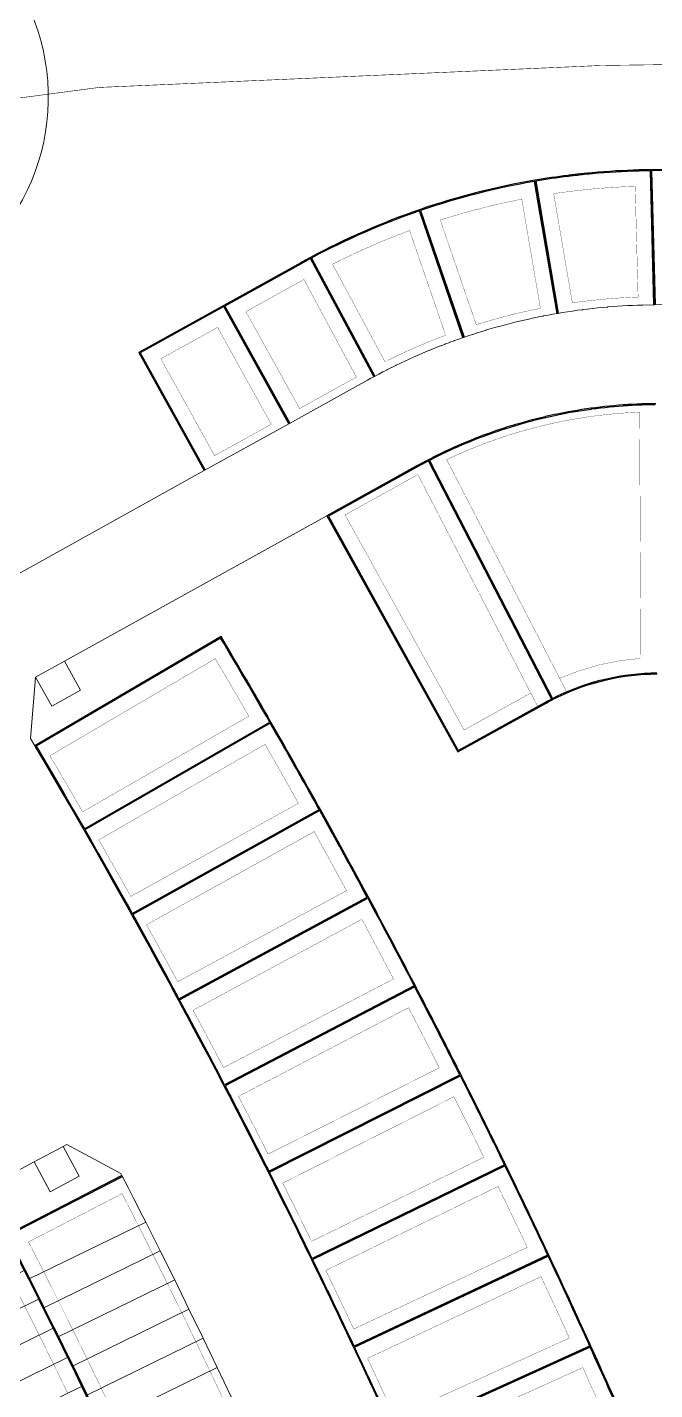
# Model space of a CAD drawing. Header units: centimetres. Extents: x -6122352 to 7132207, y -1694241 to 1947892.
# Drawn here: x -228839 to -112653, y -135533 to 116632 of the extents above; entities that cross this region are included whole.
import ezdxf

# ---------------------------------------------------------------- set-up
doc = ezdxf.new("R2010")
doc.units = ezdxf.units.CM
doc.header["$MEASUREMENT"] = 0
doc.linetypes.add('XR-AR-END-SETTING OUT PLAN$0$23261-XR-AR-SI-GF$0$HIDDEN', pattern=[0.375, 0.25, -0.125])
for name, color, linetype, lineweight, true_color in [('08-Compound Wall-2', 6, 'Continuous', 25, 0xff00ff), ('23585-XR-AR-DAMAC PLOT LIMITS$0$1-End units', 7, 'Continuous', 5, 0xf8991e), ('23585-XR-AR-DAMAC PLOT LIMITS$0$1-Open Space', 7, 'Continuous', 5, 0x90cf5a), ('23585-XR-AR-DAMAC PLOT LIMITS$0$1-Utility', 7, 'Continuous', 5, 0x8db1ff)]:
    doc.layers.add(name, color=color, linetype=linetype, lineweight=lineweight, true_color=true_color)
doc.layers.add('23585-XR-AR-BOUNDARY WALLS AND SETBACKS$0$setback', color=7, linetype='XR-AR-END-SETTING OUT PLAN$0$23261-XR-AR-SI-GF$0$HIDDEN')
doc.layers.add('@MI-REF LAYER', color=7, linetype='Continuous')
for name, color, linetype, lineweight in [('23585-XR-AR-DAMAC PLOT LIMITS$0$1-LV3', 231, 'Continuous', 5), ('23585-XR-AR-DAMAC PLOT LIMITS$0$1-Mid units', 41, 'Continuous', 5), ('23585-XR-AR-DAMAC PLOT LIMITS$0$1-V55', 171, 'Continuous', 5), ('23585-XR-AR-DAMAC PLOT LIMITS$0$1-V75', 142, 'Continuous', 5), ('A-ANNO-TEXT', 3, 'Continuous', 25)]:
    doc.layers.add(name, color=color, linetype=linetype, lineweight=lineweight)
doc.layers.add('23585-XR-AR-DAMAC PLOT LIMITS$0$D-Phase New', color=7, linetype='Continuous', true_color=0x000080)

# ---------------------------------------------------------------- blocks, each defined once
blk = doc.blocks.new('23585-XR-AR-BOUNDARY WALLS AND SETBACKS')
at = {"layer": '08-Compound Wall-2'}
for points in [[(496260.3646999986, 2768887.821499999), (496248.5632999983, 2768874.229499999), (496247.1274999992, 2768872.5763, 0.01594789694519467), (496241.6457834083, 2768865.83766097), (496241.3086999987, 2768865.391699999), (496241.1166999989, 2768865.1355), (496240.7330999986, 2768864.622699999, 0.002350067459185606), (496239.9730999988, 2768863.592299999), (496239.5070522284, 2768862.948816576, 0.001720374102688205), (496238.9602999992, 2768862.187499999, 0.01132034682370193), (496235.5034999984, 2768857.0807, 0.04053445063499857), (496225.0970999987, 2768837.642899998, 0.04053425505982967), (496217.9622999986, 2768816.778899998, 0.003767469345288042), (496217.4708568232, 2768814.786861035), (496213.6754999987, 2768798.966099999), (496209.4752999988, 2768781.462899999), (496233.7852999984, 2768775.6301)], [(496281.0985000005, 2768845.6251), (496280.5566999995, 2768845.0165), (496280.5186999998, 2768844.9737), (496279.9530999996, 2768844.3343), (496279.3932999996, 2768843.6841), (496278.8391000004, 2768843.0317), (496278.2966999998, 2768842.3793), (496278.2594999997, 2768842.334100001), (496277.7493000003, 2768841.708699999, 0.002573034270212462), (496277.2111, 2768841.0383), (496276.6820999999, 2768840.363700001), (496276.1561000002, 2768839.684699999), (496275.6404999998, 2768839.000499999), (496275.1293000001, 2768838.315099999), (496274.6303000002, 2768837.626700001), (496274.6117000001, 2768837.6009), (496274.1327, 2768836.932099999), (496273.6700999996, 2768836.270300001), (496273.6303000003, 2768836.2127), (496273.1479000002, 2768835.5107), (496272.6690999996, 2768834.7993), (496272.1983000002, 2768834.084899999), (496271.7363, 2768833.372500001), (496271.7106999997, 2768833.3321), (496271.275899999, 2768832.644899999), (496270.8437000001, 2768831.9517), (496270.8174999999, 2768831.908500001), (496270.3755000001, 2768831.177100001), (496269.9348999998, 2768830.4405), (496269.5050999997, 2768829.699899999), (496269.0839, 2768828.9637), (496269.0525000002, 2768828.908099999), (496268.6611000001, 2768828.205499999), (496268.2653, 2768827.480900001), (496268.2509000003, 2768827.4547), (496267.8799000001, 2768826.762499999), (496267.8416999998, 2768826.6895), (496267.4486999997, 2768825.935699999), (496267.0575000001, 2768825.1733), (496266.6769000003, 2768824.4073), (496266.3022999996, 2768823.6447), (496266.2861000002, 2768823.611099999), (496265.9347000001, 2768822.869899999), (496265.5925000002, 2768822.1359), (496265.5657000001, 2768822.0781), (496265.2144999998, 2768821.3013), (496264.8667000001, 2768820.5173), (496264.5274999998, 2768819.7315), (496264.1985, 2768818.949100001), (496264.1781000001, 2768818.900100001), (496263.8690999998, 2768818.149499999), (496263.5669, 2768817.388900001), (496263.5509000002, 2768817.348300001), (496263.2389000002, 2768816.551100001), (496262.9373000003, 2768815.747300001), (496262.6398999998, 2768814.9439), (496262.3541000001, 2768814.1383, 0.002325865694445269), (496262.0701000001, 2768813.3225), (496261.8031000001, 2768812.5265), (496261.5535000004, 2768811.762499999), (496261.5301, 2768811.6899), (496261.2735000001, 2768810.878699999), (496261.0235000001, 2768810.058700001), (496260.7796999998, 2768809.238700001), (496260.5484999996, 2768808.421499999), (496260.5368999997, 2768808.3803), (496260.3170999988, 2768807.595499997), (496260.1413000003, 2768806.9299), (496259.9737, 2768806.2897), (496259.8075000001, 2768805.6215), (496259.6491, 2768804.9791), (496255.2717643011, 2768786.740684572), (496303.8908999988, 2768775.075099998), (496308.2523324556, 2768793.248699078, -0.007584585218016061), (496308.580499999, 2768794.5335, -0.1110412167733631), (496317.3670999992, 2768811.154699999, -0.007101817171890883), (496318.1704999988, 2768812.069099999, -0.1183109869159895)], [(496267.3769405191, 2768857.764388711), (496248.6487564277, 2768874.022887268), (496247.2785009109, 2768872.445156092, 0.01594720393050808), (496241.8051061707, 2768865.716762667), (496241.468498263, 2768865.271430784), (496241.2767449649, 2768865.015559978), (496240.8933725294, 2768864.503064061, 0.002348959406715768), (496240.1348455689, 2768863.47466272), (496239.6690314428, 2768862.831501896, 0.001720065403130727), (496239.1232459118, 2768862.071531651, 0.01113625939521426), (496235.7257982105, 2768857.056378806), (496256.5689085444, 2768843.620545572)], [(496256.460542386, 2768843.452448053), (496235.6174528459, 2768856.888267884, 0.04016614251251928), (496225.3204296928, 2768837.654771028), (496248.0594754804, 2768827.75930114)], [(496281.1802880242, 2768845.416187149), (496280.7061703489, 2768844.883614213), (496280.6683806014, 2768844.841051023), (496280.1037900884, 2768844.202792229), (496279.5452975235, 2768843.554110797), (496278.9922133316, 2768842.903024317), (496278.4508091997, 2768842.25182215), (496278.4141996459, 2768842.207339575), (496277.9044434751, 2768841.582483615, 0.002570337278254102), (496277.3680934325, 2768840.914390928), (496276.8398464593, 2768840.240751215), (496276.3150237537, 2768839.563270953), (496275.8005232125, 2768838.880529933), (496275.2904332458, 2768838.196618228), (496274.7923839847, 2768837.50952983), (496274.7741173925, 2768837.484192298), (496274.2959662991, 2768836.816577577), (496273.8343333836, 2768836.1561611), (496273.7949874006, 2768836.099218168), (496273.3132806164, 2768835.398226952), (496272.8355629062, 2768834.688435016), (496272.3657023756, 2768833.975460581), (496271.9046753254, 2768833.264560863), (496271.8796386073, 2768833.225049793), (496271.4452650187, 2768832.538523648), (496271.0140678593, 2768831.846932091), (496270.9885896614, 2768831.804922239), (496270.5469057239, 2768831.074045244), (496270.1072169926, 2768830.338968713), (496269.6783901731, 2768829.600045625), (496269.257773314, 2768828.864864876), (496269.2269346309, 2768828.8102588), (496268.8362232338, 2768828.108894907), (496268.4406968532, 2768827.38479583), (496268.4266791251, 2768827.359291352), (496268.0566450171, 2768826.668893482), (496268.0189745763, 2768826.596905468), (496267.6263452534, 2768825.84381645), (496267.2360332075, 2768825.083146961), (496266.8562115217, 2768824.318713405), (496266.4821352099, 2768823.557179516), (496266.4665381854, 2768823.524830131), (496266.1156953481, 2768822.784805342), (496265.7738565755, 2768822.051580154), (496265.7475464651, 2768821.994836707), (496265.3970313201, 2768821.219551502), (496265.0499250884, 2768820.437115372), (496264.7114972707, 2768819.653104231), (496264.3830011321, 2768818.871902472), (496264.3628904382, 2768818.823597373), (496264.0545112939, 2768818.07450551), (496263.7528698358, 2768817.315311291), (496263.7370585706, 2768817.275190206), (496263.4256576842, 2768816.479521018), (496263.1247079213, 2768815.677453977), (496262.8279344244, 2768814.875746421), (496262.5426319865, 2768814.071548925, 0.002323714188573194), (496262.2595034739, 2768813.258260014), (496261.9929672932, 2768812.463642786), (496261.7437347717, 2768811.700767598), (496261.7206233707, 2768811.629062996), (496261.4645021402, 2768810.819376549), (496261.2150086685, 2768810.001037964), (496260.9717847543, 2768809.182975579), (496260.7409807204, 2768808.367175161), (496260.7294521867, 2768808.32622899), (496260.5371325142, 2768807.639548012), (496308.4137593232, 2768794.682224257, -0.110454476847232), (496317.2150984275, 2768811.284682775, -0.006521675856467114), (496317.9552435928, 2768812.129059149)], [(496247.9796659055, 2768827.575915121), (496225.2406123101, 2768837.471388408, 0.04016601269500188), (496218.180796056, 2768816.826673686), (496242.2216112413, 2768810.732246685)], [(496242.1722701746, 2768810.538428472), (496218.1315201208, 2768816.632838962, 0.003583873605234866), (496217.6653646969, 2768814.740313217), (496213.8933113451, 2768799.016691578), (496238.0110315433, 2768793.231740111)], [(496417.2452999986, 2768713.7639, 0.003029514827159167), (496401.605699999, 2768718.968399999, 0.0007578126807041418), (496397.6848999987, 2768720.2441, 0.002649097309245218), (496383.9365999984, 2768724.6026, 0.00113576491133482), (496378.0284999988, 2768726.4273, 0.002270582051446136), (496366.1919999986, 2768729.992799998, 0.001514291921038824), (496358.2806999981, 2768732.312299999, 0.001893667431646454), (496348.3734999985, 2768735.140699998, 0.001893648970547562), (496338.4460999991, 2768737.896699999, 0.001514338173605104), (496330.4919999984, 2768740.045199999, 0.002273031914207985), (496318.5292999984, 2768743.181899999, 0.001135891941498456), (496312.5402999992, 2768744.706999999, 0.002651460596555379), (496298.5346999985, 2768748.1641), (496294.5654999983, 2768749.1126), (496293.6294999985, 2768749.3363, 0.002860463666956668), (496278.4666999985, 2768752.841299999), (496276.4544999991, 2768753.290399999, 0.003343478786772485), (496258.6768993987, 2768757.141969509), (496258.5174999989, 2768757.174499999), (496250.1366999985, 2768718.065099998), (496250.9106999987, 2768717.903299999), (496254.0753999992, 2768717.232699999), (496257.1844999992, 2768716.570599998), (496260.3153999985, 2768715.8911), (496263.4944999988, 2768715.197699999), (496266.5572999992, 2768714.5171), (496267.7290999989, 2768714.255799999), (496269.6822999992, 2768713.820299999), (496272.4540999985, 2768713.1903), (496272.5926999987, 2768713.158899999), (496275.4258999989, 2768712.512999999), (496278.0278999989, 2768711.911299999), (496280.835399999, 2768711.256899999), (496283.253699999, 2768710.688699999), (496283.6114999984, 2768710.6037), (496285.2686999987, 2768710.2091), (496286.1570999992, 2768709.9975), (496286.3506999991, 2768709.9513), (496289.1008999987, 2768709.294099999), (496291.936299999, 2768708.604299999), (496292.0750999988, 2768708.570499999), (496294.9692638158, 2768707.864354759), (496297.5589999991, 2768707.223799999), (496300.2582999986, 2768706.551299999), (496300.3458999989, 2768706.5293), (496302.7518999983, 2768705.925399999), (496303.1108999985, 2768705.834299999), (496305.6598999991, 2768705.1859), (496305.8536999986, 2768705.136499998), (496308.5668999988, 2768704.4447), (496311.3324999983, 2768703.727299999), (496311.4708999989, 2768703.6915), (496314.3627731379, 2768702.939137388), (496316.9195999985, 2768702.265399999), (496319.6764999988, 2768701.533999999), (496320.1743999987, 2768701.4009), (496322.1066999991, 2768700.8845), (496322.463699999, 2768700.788299999), (496325.0026999988, 2768700.101299998), (496325.1956999988, 2768700.049099999), (496327.8980999985, 2768699.316099999, -0.001893679977723242), (496337.5342999992, 2768696.6422, -0.001893570324809522), (496347.1494999991, 2768693.8955, -0.001515037594478815), (496354.8272999988, 2768691.6454, -0.002272272909323648), (496366.3166999991, 2768688.183499998, -0.001136334696595532), (496372.0504999987, 2768686.413199999, -0.002650883827415972), (496385.3948999985, 2768682.182099999, -0.000757713897547608)]]:
    blk.add_lwpolyline(points, format="xyb", dxfattribs=at)
for points in [[(496279.1779384011, 2768871.355990551), (496260.4501636576, 2768887.614875014), (496248.7798901462, 2768874.173897031), (496267.5080615965, 2768857.915409449)], [(496237.9643556445, 2768793.037262963), (496213.8466491874, 2768798.822211133), (496209.7164489868, 2768781.610716404), (496233.8319624859, 2768775.824580364)], [(496319.6780999989, 2768676.264299999), (496313.4083349227, 2768653.202797516), (496311.1127547542, 2768653.821846101), (496304.8338999987, 2768630.5555)], [(496372.6490984156, 2768660.644677915), (496365.4001290111, 2768637.870880494), (496364.2254140071, 2768638.244258172), (496356.7644586627, 2768640.585169663), (496354.9925654563, 2768641.133860458), (496351.0291339028, 2768642.350731551), (496349.2547075732, 2768642.890800437), (496345.2856870528, 2768644.088867003), (496343.5088610571, 2768644.620734651), (496339.5344337939, 2768645.800002083), (496337.755009684, 2768646.32346801), (496333.7751771659, 2768647.484135822), (496331.9931498701, 2768647.999001491), (496328.0077298648, 2768649.140864526), (496326.2235016649, 2768649.647529328), (496322.2322699388, 2768650.770594532), (496320.4455774626, 2768651.268676065), (496313.6011846277, 2768653.14979472), (496319.8710946275, 2768676.211830261)], [(496356.8442688417, 2768615.301583565), (496364.0696541476, 2768638.083515413), (496356.7049413347, 2768640.394230336), (496354.9336345418, 2768640.94273954), (496350.9706660951, 2768642.159468448), (496349.1966924249, 2768642.699399561), (496345.2281129456, 2768643.897332997), (496343.4517389403, 2768644.429065348), (496339.4777662034, 2768645.608197915), (496337.6987903139, 2768646.131531986), (496333.7194228316, 2768647.292064176), (496331.9378501273, 2768647.806798505), (496327.9528701326, 2768648.948535473), (496326.1690983325, 2768649.455070671), (496322.1783300579, 2768650.578005467), (496320.3922225347, 2768651.075923932), (496313.3558307234, 2768653.009811745), (496311.2537471012, 2768653.57668016), (496305.026992202, 2768630.50339049)]]:
    blk.add_lwpolyline(points, dxfattribs=at)
for points in [[(496260.4846212435, 2768807.446564488), (496260.334724556, 2768806.879037551), (496260.1674903828, 2768806.24023494), (496260.0016354085, 2768805.573422101), (496259.8434324407, 2768804.931821177), (496255.512920252, 2768786.888498538), (496303.743092058, 2768775.316241234), (496308.0578544335, 2768793.295371328, -0.007014103775447159), (496308.3613408478, 2768794.489215619)], [(496267.6751264684, 2768714.472747709), (496276.3132810993, 2768753.117040324, 0.003318384959958439), (496258.6715209767, 2768756.938748114), (496250.3743781007, 2768718.219738046), (496250.9518918723, 2768718.099012299), (496254.1169582249, 2768717.428334669), (496257.2265379311, 2768716.766132512), (496260.3579194811, 2768716.086528003), (496263.5375027344, 2768715.393022598), (496266.6006847408, 2768714.712337712)], [(496285.2179050049, 2768710.426786511), (496294.4217538799, 2768748.941322127), (496293.5831761249, 2768749.141738627, 0.002860398156856707), (496278.4229529051, 2768752.646143071), (496276.5084694118, 2768753.073433867), (496267.8703325805, 2768714.429220881), (496269.7262261689, 2768714.015417043), (496272.4984272603, 2768713.38532588), (496272.637022467, 2768713.353927016), (496275.4706573366, 2768712.707927876), (496278.0731304908, 2768712.106118461), (496280.8809734843, 2768711.451638512), (496283.299686072, 2768710.883341572), (496283.6577260671, 2768710.798284559)], [(496302.7038531892, 2768706.143663386), (496312.3943967957, 2768744.537556783, 0.002633033289246558), (496298.4880085738, 2768747.969626463), (496294.6162762587, 2768748.894835095), (496285.4124640465, 2768710.3804529), (496286.2034398949, 2768710.192057482), (496286.39712372, 2768710.145837498), (496289.1477808988, 2768709.488528257), (496291.9835773103, 2768708.798631818), (496292.1224203277, 2768708.764821347), (496295.0169783148, 2768708.058579955), (496297.6071857154, 2768707.417908642), (496300.3068326866, 2768706.745322199), (496300.3946155041, 2768706.723276285)], [(496320.1293829645, 2768701.619956922), (496319.7279682148, 2768701.727264218), (496316.9707235142, 2768702.458755666), (496314.4134323001, 2768703.132615416), (496311.5211211197, 2768703.88509199), (496311.3827181805, 2768703.9208927), (496308.6167163819, 2768704.638396929), (496305.9031007414, 2768705.330302905), (496305.7092046923, 2768705.379727365), (496303.1600929228, 2768706.028155761), (496302.8977726736, 2768706.094722264), (496312.5883175278, 2768744.488620604, -0.001117515052547265), (496318.4794534617, 2768742.988211273, -0.002254645352487456), (496330.3437946286, 2768739.877767719)], [(496337.4922442572, 2768696.86181449), (496348.2230427904, 2768734.975295872, 0.001875261390408992), (496338.3933304991, 2768737.703787118, 0.001495959874989938), (496330.5370271027, 2768739.826180792), (496320.322600205, 2768701.56831294), (496322.1585372808, 2768701.077665574), (496322.5158373698, 2768700.981384709), (496325.0549373413, 2768700.294357658), (496325.2479170755, 2768700.242163142), (496327.9506512395, 2768699.509072556, -0.001874784140355285)], [(496354.7882499408, 2768691.865566934, 0.001496104272906901), (496347.2051628779, 2768694.087598006, 0.001874637849860006), (496337.6847584134, 2768696.807608405), (496348.4155579999, 2768734.921093529, -0.001875290064535435), (496358.2250124345, 2768732.120209148, -0.001495918929326405), (496366.039294752, 2768729.829465301)], [(496372.0144525591, 2768686.633878516, 0.001117401408441733), (496366.3752697846, 2768688.374731743, 0.002253339492496542), (496354.9800062067, 2768691.808737941), (496366.2310499277, 2768729.77263263, -0.00225221429538818), (496377.9699154869, 2768726.236072766, -0.001117393099863387), (496383.7816834593, 2768724.441358496)], [(496389.1678634784, 2768681.167948269, 0.0007387813564664079), (496385.4563580117, 2768682.372423179, 0.002631950564904569), (496372.2054168362, 2768686.574442461), (496383.9726462832, 2768724.38191777, -0.002630728166565962), (496397.6233079326, 2768720.05382016, -0.0007394245495017285), (496401.4486194281, 2768718.809344369)], [(496406.2450627726, 2768675.468611423), (496419.038944029, 2768712.93994932), (496417.1808292027, 2768713.574576073, 0.003011105496271561), (496401.6387393008, 2768718.747260259), (496389.3580002958, 2768681.105916096, -0.003010606946436828), (496404.4444330013, 2768676.081870706)]]:
    blk.add_lwpolyline(points, format="xyb", close=True, dxfattribs=at)
at = {"layer": '23585-XR-AR-BOUNDARY WALLS AND SETBACKS$0$setback', "ltscale": 40, "const_width": 0.05}
for points in [[(496264.3472707126, 2768856.554198226), (496264.296365103, 2768856.494728224), (496264.2497069007, 2768856.440120214), (496263.6426653902, 2768855.726203774), (496263.0402034438, 2768854.999395303), (496262.4437466855, 2768854.272261028), (496261.8607996153, 2768853.545496108), (496261.8362166925, 2768853.514767456), (496261.2761102505, 2768852.807296542), (496260.7364233846, 2768852.11239898), (496260.6790590581, 2768852.037400435), (496260.1141955316, 2768851.298159261), (496259.5483646385, 2768850.543920878), (496258.9974619548, 2768849.79633928), (496258.9531651504, 2768849.735974026), (496258.4355582843, 2768849.021858878), (496257.9151594982, 2768848.289902716), (496257.8850618174, 2768848.247190566), (496257.3459425495, 2768847.478030906), (496256.9144641052, 2768846.848101875), (496239.6783939251, 2768857.958773979, -0.005685247263200886), (496241.4044887066, 2768860.447974761, -0.001998666607845671), (496242.0261917567, 2768861.312604787), (496242.3992653294, 2768861.827715668, -0.002333185577940241), (496243.1371975324, 2768862.828173712), (496243.5189467195, 2768863.338499529), (496243.705673963, 2768863.587661781), (496244.0507704959, 2768864.044224105), (496244.0750345031, 2768864.075887774, -0.01429333385706747), (496248.8636372334, 2768869.996005044)], [(496253.6637021725, 2768841.805032684), (496253.3600056874, 2768841.303791569), (496253.3160338395, 2768841.231227194), (496252.8981823727, 2768840.527786505), (496252.8466474695, 2768840.440049394), (496252.3939842117, 2768839.663478637), (496251.9393934855, 2768838.870125521), (496251.4935749985, 2768838.074252462), (496251.0509777809, 2768837.274656573), (496250.6185972763, 2768836.470911284), (496250.1896899433, 2768835.665392503), (496249.7702712034, 2768834.854543316), (496249.3554493277, 2768834.042723942), (496248.9485098349, 2768833.225599177), (496248.5536405857, 2768832.41894634), (496248.518425272, 2768832.346776685), (496248.1565343036, 2768831.591182386), (496248.1285800253, 2768831.53172408), (496247.8796502774, 2768831.000255581), (496229.0761474637, 2768839.183074581, -0.02925860738709208), (496236.4280421198, 2768852.915440412)], [(496241.5209761495, 2768813.901591924), (496221.64085765, 2768818.94126841, -0.02925919673581663), (496226.6816158525, 2768833.681600369), (496245.4854172394, 2768825.498651436), (496245.2662513548, 2768824.954147867), (496245.23465175, 2768824.875365292), (496244.9359920266, 2768824.114551903), (496244.8992740055, 2768824.019554698), (496244.5781081119, 2768823.180327237), (496244.2571965515, 2768822.323886903), (496243.9456851351, 2768821.46611652), (496243.6382518116, 2768820.605871034), (496243.3411270442, 2768819.742871539), (496243.0477657146, 2768818.878398346), (496242.7648299194, 2768818.010525754), (496242.4865701073, 2768817.142533355), (496242.2167900308, 2768816.270514897), (496241.9571871369, 2768815.410542548), (496241.9341181059, 2768815.333718324), (496241.6989956954, 2768814.529725239), (496241.6810416409, 2768814.466775222)], [(496272.8716728286, 2768751.014228932, 0.002270485653687651), (496260.8246465335, 2768753.62343749), (496253.3862970343, 2768718.912027374), (496254.3870866912, 2768718.699960023), (496257.4997844886, 2768718.037093852), (496260.6342961178, 2768717.35681002), (496263.8170205157, 2768716.662619494), (496265.1279453635, 2768716.371312374)], [(496278.7275693256, 2768749.707140725), (496270.9835242458, 2768715.062803261), (496272.7865544619, 2768714.6529941), (496272.9251185112, 2768714.621602622), (496275.761580031, 2768713.974959076), (496278.367128688, 2768713.372438466), (496281.1772011382, 2768712.717438853), (496282.6982445323, 2768712.360056868), (496290.9492289494, 2768746.887224525, 0.002310491019724626)], [(496296.7860668048, 2768745.497494877), (496288.5353573892, 2768710.971477994), (496289.4525067496, 2768710.752311936), (496292.2908798342, 2768710.06178864), (496292.4300024654, 2768710.027910112), (496295.3271225585, 2768709.321043727), (496297.920392871, 2768708.679614822), (496300.2090602719, 2768708.109419281), (496308.896589588, 2768742.529374237, 0.002098199990268341), (496297.8343269384, 2768745.246997362)], [(496314.714211958, 2768741.061290442), (496306.0264573272, 2768706.640442789), (496308.940522872, 2768705.897426967), (496311.7091363644, 2768705.179245262), (496311.8475584055, 2768705.143439925), (496314.7427168543, 2768704.390222593), (496317.6620481454, 2768703.62096337), (496326.8188720201, 2768737.917606859, 0.001720385121126991), (496317.781601797, 2768740.276569141, 0.0005832956105838494)], [(496332.6158465143, 2768736.370000084), (496323.458915551, 2768702.072955498), (496325.3944800674, 2768701.549232448), (496325.5873280743, 2768701.497073567), (496328.2922339465, 2768700.763394276, -0.001326519596482846), (496335.0521819929, 2768698.895874856), (496344.671950955, 2768733.06321889, 0.001341002532758657), (496337.6545572848, 2768735.003006835, 0.0009617572088486697)], [(496350.4474076295, 2768731.437149949), (496340.8276067185, 2768697.269692439, -0.00132613921235759), (496347.56697159, 2768695.336235045, -0.0009475967382489226), (496352.3762062927, 2768693.932737949), (496362.4623703671, 2768727.966031236, 0.0009620399320411296), (496357.4453864052, 2768729.430937266, 0.001341088277522154)], [(496368.215025804, 2768726.261051636), (496358.1288942844, 2768692.227868197, -0.001704831490716119), (496366.75597339, 2768689.617738085, -0.0005688925773271057), (496369.6307911699, 2768688.7337158), (496380.1796903652, 2768722.626761538, 0.0005835268341789522), (496377.1497322247, 2768723.558891521, 0.001718354742409947)], [(496385.9085756559, 2768720.8435416), (496375.3597194982, 2768686.950634139, -0.002273723649469702), (496386.8130286608, 2768683.30003038), (496397.8227887259, 2768717.045733109, 0.0002054659404051893), (496396.7610185128, 2768717.389902564, 0.002096785150661972)], [(496403.5263844719, 2768715.183208439), (496392.5171393061, 2768681.439083913, -0.002273737931498639), (496403.9195890588, 2768677.632742872), (496415.389215064, 2768711.225537972, 0.002303576893106787)]]:
    blk.add_lwpolyline(points, format="xyb", close=True, dxfattribs=at)
at = {"layer": '23585-XR-AR-BOUNDARY WALLS AND SETBACKS$0$setback', "ltscale": 25, "const_width": 0.05}
blk.add_lwpolyline([(496280.2360579345, 2768842.359291754), (496279.9874499831, 2768842.066632376), (496279.4525189981, 2768841.423216125), (496279.4197473454, 2768841.383396805), (496278.9128810056, 2768840.762083183, 0.002552668688030557), (496278.388539394, 2768840.108967484), (496277.8651984445, 2768839.441584111), (496277.3480281502, 2768838.77398215), (496276.8406740943, 2768838.1007245), (496276.3377993423, 2768837.426486716), (496275.8459298808, 2768836.747923717), (496275.82983044, 2768836.725592234), (496275.3571972417, 2768836.065681831), (496274.9018503778, 2768835.414258238), (496274.8654555012, 2768835.361586255), (496274.3882546208, 2768834.667152138), (496273.9175717976, 2768833.967812622), (496273.4538178138, 2768833.264104366), (496272.9991149387, 2768832.562956472), (496272.9777395542, 2768832.529223443), (496272.5461372923, 2768831.847076803), (496272.1214589407, 2768831.165940678), (496272.1006724574, 2768831.131666782), (496271.6610429278, 2768830.40418932), (496271.2272774451, 2768829.679015344), (496270.8047762986, 2768828.950992194), (496270.3879498558, 2768828.222436574), (496270.3607597311, 2768828.174291003), (496269.9745242518, 2768827.480961805), (496269.5655319911, 2768826.732210437), (496269.2054876278, 2768826.060451115), (496269.1712593233, 2768825.995041006), (496268.7810394019, 2768825.24657338), (496268.3964990549, 2768824.497152212), (496268.0217364094, 2768823.742900539), (496267.6510640787, 2768822.988296377), (496267.6393863923, 2768822.96407599), (496267.2921651098, 2768822.231690064), (496266.9526743137, 2768821.503501156), (496266.929548486, 2768821.453625304), (496266.5834849012, 2768820.68818626), (496266.2408881607, 2768819.915915286), (496265.9074795302, 2768819.143531731), (496265.5822584894, 2768818.370118534), (496265.5640282831, 2768818.326330292), (496265.259684704, 2768817.587041326), (496264.9616737687, 2768816.836984684), (496264.9470892792, 2768816.799976542), (496264.6395826282, 2768816.014257624), (496264.3428594066, 2768815.223454821), (496264.0501581827, 2768814.432748152), (496263.7680910066, 2768813.637670065, 0.002309570335051038), (496263.4906203986, 2768812.840683245), (496263.2271046971, 2768812.055070892), (496262.9802607844, 2768811.299506991), (496262.9590252776, 2768811.233622471), (496262.7060160488, 2768810.433774122), (496262.599871089, 2768810.085618654)], format="xyb", dxfattribs=at)
at = {"layer": '23585-XR-AR-BOUNDARY WALLS AND SETBACKS$0$setback', "ltscale": 40, "const_width": 0.05}
blk.add_lwpolyline([(496306.5654295234, 2768798.186785911, -0.0851672105516297), (496314.0062105949, 2768811.791983738), (496280.2360579345, 2768842.359291754), (496280.1958346734, 2768842.311941239)], format="xyb", dxfattribs=at)
for points in [[(496237.2290200599, 2768796.401573953), (496217.2925878936, 2768801.183588654), (496220.1578795666, 2768813.127418168), (496240.0332576399, 2768808.088943396), (496237.2290200599, 2768796.401573953)], [(496262.599871089, 2768810.085618654), (496309.2745321484, 2768797.453594746)], [(496307.6683694991, 2768791.672431361), (496261.0275772146, 2768804.295289029), (496257.430448117, 2768789.307881132), (496301.6737808871, 2768778.692218537), (496304.9644844139, 2768792.404210452)], [(496363.0797759925, 2768662.079321823), (496357.3522443236, 2768663.840963241), (496351.6157068844, 2768665.576347722), (496345.8713491186, 2768667.284972029), (496340.1192005076, 2768668.967226786), (496334.3592902775, 2768670.622704055), (496328.5908509792, 2768672.251764215), (496326.3592738314, 2768672.872578911), (496323.9412989953, 2768673.543938766), (496322.1788096072, 2768674.027268071), (496317.0618939658, 2768655.206186047), (496321.2192239167, 2768654.063582005), (496323.014398212, 2768653.563135969), (496327.0123499851, 2768652.438179858), (496328.8031959816, 2768651.92963581), (496332.7949961413, 2768650.785944796), (496334.5836150125, 2768650.269174679), (496338.5701905513, 2768649.106540352), (496340.3561138578, 2768648.581162509), (496344.3371317516, 2768647.399939546), (496346.1205116069, 2768646.866110093), (496350.0959272236, 2768645.666113138)], [(496331.3931490991, 2768624.637446622), (496325.6246209054, 2768626.314661011), (496319.8485494607, 2768627.963965983), (496317.0138820749, 2768628.759788632), (496316.9543876012, 2768628.776326079), (496314.063912513, 2768629.585683115), (496311.1749972725, 2768630.383211846), (496311.1201060832, 2768630.398425134), (496308.1205114897, 2768631.219851936), (496313.2007958879, 2768650.044886072), (496319.6185760805, 2768648.281017993), (496321.3962017845, 2768647.785464029), (496325.3802500125, 2768646.664420141), (496327.1574040159, 2768646.159764189), (496331.1360038564, 2768645.0198552), (496332.9109849851, 2768644.507025319), (496336.8836094463, 2768643.348459645), (496338.6560861396, 2768642.827037489), (496342.6234682456, 2768641.649860453)]]:
    blk.add_lwpolyline(points, dxfattribs=at)
blk.add_lwpolyline([(496235.8287430693, 2768790.567259511), (496233.0270278911, 2768778.897179757), (496213.0925348181, 2768783.680146074), (496215.8927231639, 2768795.349175325)], close=True, dxfattribs=at)
blk = doc.blocks.new('A$C9d9485f6')
at = {"layer": 'A-ANNO-TEXT', "rotation": 312.4881850805905}
blk.add_blockref('23585-XR-AR-BOUNDARY WALLS AND SETBACKS', (-2377088.534775567, -1504219.252137818), dxfattribs=at)
blk = doc.blocks.new('23585-XR-AR-DAMAC PLOT LIMITS')
at = {"layer": '23585-XR-AR-DAMAC PLOT LIMITS$0$1-End units', "color": 251, "true_color": 0x636466}
blk.add_lwpolyline([(496328.9956999999, 2768673.6961), (496322.2052999996, 2768650.6743), (496320.4188999999, 2768651.1723), (496313.3821, 2768653.1063), (496319.6781000001, 2768676.2643), (496322.1035000002, 2768675.6033), (496324.3403000003, 2768674.9899), (496326.6681000004, 2768674.343699999), (496326.7613000004, 2768674.3177)], close=True, dxfattribs=at)
at = {"layer": '23585-XR-AR-DAMAC PLOT LIMITS$0$1-LV3', "color": 251, "true_color": 0x636466}
for points in [[(496279.2434999999, 2768871.431500001), (496267.4424999999, 2768857.8399), (496248.5634000003, 2768874.229499999), (496260.3646999998, 2768887.8215)], [(496213.6754999999, 2768798.9661), (496237.9877000004, 2768793.134500001), (496233.7852999996, 2768775.630100001), (496209.4753, 2768781.4629)]]:
    blk.add_lwpolyline(points, close=True, dxfattribs=at)
for points in [[(496267.4424999999, 2768857.8399), (496266.0077, 2768856.1873), (496265.4358999999, 2768855.519300001), (496265.3913000003, 2768855.4671), (496264.7915000003, 2768854.761700001), (496264.1974999998, 2768854.0451), (496263.6086999997, 2768853.327299999), (496263.0314999996, 2768852.6077), (496263.0098999999, 2768852.580700001), (496262.4565000003, 2768851.8817), (496261.9244999997, 2768851.196699999), (496261.8705000002, 2768851.1261), (496261.3101000004, 2768850.3927), (496260.7521000002, 2768849.6489), (496260.2059000004, 2768848.9077), (496260.1650999999, 2768848.8521), (496259.6540999999, 2768848.1471), (496259.1394999996, 2768847.4233), (496259.1123000002, 2768847.3847), (496258.5789000001, 2768846.6237), (496258.0522999996, 2768845.854900001), (496257.5312999999, 2768845.0853), (496257.0242999997, 2768844.3159), (496256.9961000001, 2768844.272500001), (496256.5141000003, 2768843.536900001), (496235.5034999996, 2768857.080700001, -0.01132041163621904), (496238.9605999999, 2768862.1874, -0.0009553388364876619), (496239.2627999997, 2768862.611099999, -0.001048039217988644), (496239.5970999999, 2768863.074100001), (496239.6273999996, 2768863.1161), (496239.9731000001, 2768863.5923, -0.002350070528160262), (496240.7331999997, 2768864.6227), (496241.1168, 2768865.135500001), (496241.3086000001, 2768865.391799999), (496241.3881000001, 2768865.4978), (496241.6639, 2768865.8608), (496241.6919999998, 2768865.897700001, -0.0158088428802134), (496247.1276000002, 2768872.576300001), (496248.5634000003, 2768874.229499999)], [(496256.5141000003, 2768843.536900001), (496256.0339000002, 2768842.7797), (496255.5667000003, 2768842.039100001), (496255.5447000004, 2768842.0041), (496255.1023000004, 2768841.284299999), (496255.0708999997, 2768841.232899999), (496254.6429000003, 2768840.5265), (496254.6023000004, 2768840.4595), (496254.1897, 2768839.764900001), (496254.1413000003, 2768839.682499999), (496253.6926999995, 2768838.912900001), (496253.2445, 2768838.1307), (496252.8041000003, 2768837.3445), (496252.3677000003, 2768836.5561), (496251.9411000004, 2768835.7631), (496251.5179000003, 2768834.9683), (496251.1042999998, 2768834.1687), (496250.6946999999, 2768833.3671), (496250.2934999997, 2768832.5615), (496249.9013, 2768831.760299999), (496249.8689000001, 2768831.6939), (496249.5116999997, 2768830.948100001), (496249.4864999996, 2768830.8945), (496249.1294999998, 2768830.132300001), (496249.1107000001, 2768830.0919), (496248.7521000002, 2768829.314099999), (496248.7401000001, 2768829.2871), (496248.3815000001, 2768828.4847), (496248.0188999996, 2768827.6679), (496225.0971999997, 2768837.642899999, -0.04053443380202242), (496235.5034999996, 2768857.080700001)], [(496248.0188999996, 2768827.6679), (496247.6671000002, 2768826.8431), (496247.3256999999, 2768826.036699999), (496247.3095000004, 2768825.9987), (496246.9892999995, 2768825.2169), (496246.9665000001, 2768825.1611), (496246.6580999997, 2768824.3949), (496246.6288999999, 2768824.3221), (496246.3337000003, 2768823.5701), (496246.2993000001, 2768823.4811), (496245.9808999998, 2768822.6491), (496245.6645, 2768821.8047), (496245.3569, 2768820.957699999), (496245.0537, 2768820.109300001), (496244.7604999999, 2768819.2577), (496244.4710999997, 2768818.404899999), (496244.1920999996, 2768817.5491), (496243.9172999999, 2768816.6919), (496243.6513, 2768815.8321), (496243.3935000002, 2768814.9781), (496243.3722999999, 2768814.907500001), (496243.1401000004, 2768814.113500001), (496243.1239, 2768814.056700001), (496242.8945000004, 2768813.2467), (496242.8825000003, 2768813.2041), (496242.6542999996, 2768812.3783), (496242.6467000004, 2768812.3497), (496242.4225000003, 2768811.5001), (496242.1963, 2768810.635500001), (496217.9622999998, 2768816.778899999, -0.04053418880775435), (496225.0971999997, 2768837.642899999)], [(496242.1963, 2768810.635500001), (496242.0247, 2768809.942299999), (496242.0179000003, 2768809.9145), (496241.8541000001, 2768809.2487), (496237.9877000004, 2768793.134500001), (496213.6754999999, 2768798.9661), (496217.4709000001, 2768814.786900001), (496217.5416999999, 2768815.080399999, -0.003213010922347479), (496217.9622999998, 2768816.778899999)]]:
    blk.add_lwpolyline(points, format="xyb", close=True, dxfattribs=at)
at = {"layer": '23585-XR-AR-DAMAC PLOT LIMITS$0$1-Mid units', "color": 251, "true_color": 0x636466}
for points in [[(496327.9802999999, 2768649.0447), (496326.1963, 2768649.5513), (496322.2052999996, 2768650.6743), (496328.9956999999, 2768673.6961), (496334.7703, 2768672.065300001)], [(496331.9654999999, 2768647.902899999), (496327.9802999999, 2768649.0447), (496334.7703, 2768672.065300001), (496340.5368999997, 2768670.4079), (496333.7472999999, 2768647.3881)], [(496333.7472999999, 2768647.3881), (496340.5368999997, 2768670.4079), (496346.2956999997, 2768668.7237), (496339.5060999999, 2768645.7041), (496337.7269000001, 2768646.227499999)], [(496339.5060999999, 2768645.7041), (496346.2956999997, 2768668.7237), (496352.0466999998, 2768667.0131), (496345.2569000004, 2768643.993100001), (496343.4802999999, 2768644.524900001)], [(496345.2569000004, 2768643.993100001), (496352.0466999998, 2768667.0131), (496357.7899000002, 2768665.275699999), (496350.9999000002, 2768642.255100001), (496349.2257000003, 2768642.7951)], [(496350.9999000002, 2768642.255100001), (496357.7899000002, 2768665.275699999), (496363.5251000002, 2768663.511700001), (496356.7346999999, 2768640.489700001), (496354.9631000003, 2768641.0383)], [(496313.6621000003, 2768628.1405), (496320.4188999999, 2768651.1723), (496322.2052999996, 2768650.6743), (496326.1963, 2768649.5513), (496319.4398999996, 2768626.5207), (496316.6102999998, 2768627.315099999), (496316.5513000004, 2768627.331499999)], [(496325.2093000002, 2768624.873299999), (496319.4398999996, 2768626.5207), (496326.1963, 2768649.5513), (496327.9802999999, 2768649.0447), (496331.9654999999, 2768647.902899999)], [(496330.9709000001, 2768623.198100001), (496325.2093000002, 2768624.873299999), (496331.9654999999, 2768647.902899999), (496333.7472999999, 2768647.3881), (496337.7269000001, 2768646.227499999)], [(496337.7269000001, 2768646.227499999), (496339.5060999999, 2768645.7041), (496343.4802999999, 2768644.524900001), (496336.7241000002, 2768621.495300001), (496330.9709000001, 2768623.198100001)], [(496343.4802999999, 2768644.524900001), (496345.2569000004, 2768643.993100001), (496349.2257000003, 2768642.7951), (496342.4693, 2768619.764699999), (496336.7241000002, 2768621.495300001)]]:
    blk.add_lwpolyline(points, close=True, dxfattribs=at)
at = {"layer": '23585-XR-AR-DAMAC PLOT LIMITS$0$1-Open Space', "color": 251, "true_color": 0x636466}
for points in [[(496132.4095327036, 2768811.372503116, -0.4015120145841936), (496175.9279339459, 2768776.99025652, 0.2132224671585866), (496188.9009325792, 2768756.237478095, -0.05870730434743715), (496199.3254817707, 2768747.291102632, 0.0719698232350792), (496218.3888999997, 2768731.7861), (496223.2862999998, 2768731.8869), (496233.7852999996, 2768775.630100001), (496209.4753, 2768781.4629), (496213.6754999999, 2768798.9661), (496217.5139767646, 2768814.965059592, -0.003430819320237531), (496217.9622999998, 2768816.778899999, -0.04053430085563637), (496225.0971999997, 2768837.642899999, -0.0405342890469987), (496235.5034999996, 2768857.080700001, -0.01132051622368659), (496238.9605999999, 2768862.1874, -0.002003613381231633), (496239.5970999999, 2768863.074100001, -0.003525470010732916), (496240.7331999997, 2768864.6227), (496241.3637580553, 2768865.465635796, -0.0009960023083050256), (496241.6919999998, 2768865.897700001, -0.01580899635412523), (496247.1276000002, 2768872.576300001), (496248.5634000003, 2768874.229499999), (496260.3646999998, 2768887.8215)], [(496417.2451999998, 2768713.7632, 0.003029507123919587), (496401.6054999996, 2768718.967599999, 0.0007578222485367701), (496397.6847999999, 2768720.2434, 0.002649111824334854), (496383.9364, 2768724.6017, 0.001135746957625956), (496378.0284000002, 2768726.4266, 0.00227059457396813), (496366.1918000001, 2768729.991900001, 0.001514280504783405), (496358.2806000002, 2768732.3116, 0.001893670259916511), (496348.3733999999, 2768735.1402, 0.001893644697905155), (496338.4460000005, 2768737.896, 0.001514363214598776), (496330.4918999998, 2768740.044500001, 0.002273006539937486), (496318.5291999998, 2768743.1812, 0.001135898678897504), (496312.5401999997, 2768744.706599999, 0.002651460026781233), (496298.5345999999, 2768748.1634), (496294.5652999999, 2768749.1117), (496293.6294, 2768749.3356, 0.002860460218046882), (496278.4665999999, 2768752.840600001), (496276.4543000003, 2768753.2895, 0.003258929326296017), (496259.1270000003, 2768757.046800001), (496258.7428000001, 2768757.127699999), (496258.5175000001, 2768757.1745), (496250.1368000004, 2768718.065400001), (496248.5881000003, 2768718.3939), (496240.8706999999, 2768726.7215), (496240.8837000001, 2768726.775699999), (496246.8667000001, 2768725.338300001), (496248.2922999999, 2768731.2695), (496242.3066999996, 2768732.7061), (496255.2715999996, 2768786.74), (496303.8908000002, 2768775.0744), (496308.2521000002, 2768793.247300001), (496308.2653000001, 2768793.301899999, -0.007270991071215055), (496308.5806999998, 2768794.533399999, -0.00313881648863906), (496308.7280000001, 2768795.062100001, -0.1077932805945936), (496317.3669999996, 2768811.153999999, -0.00710168716405887), (496318.1704000002, 2768812.068600001, -0.1183110642030103)]]:
    blk.add_lwpolyline(points, format="xyb", dxfattribs=at)
blk.add_lwpolyline([(496299.5264489848, 2768637.407163441), (496305.4636192796, 2768635.887561704), (496306.97601928, 2768641.796961705), (496301.0389869725, 2768643.316550882), (496306.8393050695, 2768665.978016046), (496312.9029845617, 2768664.425947392), (496314.4147845612, 2768670.333147392), (496308.3512394906, 2768671.885045392), (496308.5388139017, 2768672.617886404), (496319.2472999999, 2768676.378699999), (496319.6781000001, 2768676.2643), (496313.3821, 2768653.1063), (496311.0866999999, 2768653.725299999), (496304.8339, 2768630.555500001), (496302.3816999998, 2768631.212099999), (496299.2923881243, 2768636.492702898)], close=True, dxfattribs=at)
at = {"layer": '23585-XR-AR-DAMAC PLOT LIMITS$0$1-Utility', "color": 251, "true_color": 0x636466}
for points in [[(496248.2922999999, 2768731.2695), (496246.8667000001, 2768725.338300001), (496240.8837000001, 2768726.775699999), (496242.3066999996, 2768732.7061)], [(496306.8393050695, 2768665.978016046), (496308.3512394906, 2768671.885045392), (496314.4147845612, 2768670.333147392), (496312.9029845617, 2768664.425947392)]]:
    blk.add_lwpolyline(points, close=True, dxfattribs=at)
at = {"layer": '23585-XR-AR-DAMAC PLOT LIMITS$0$1-V55', "color": 251, "true_color": 0x636466}
for points in [[(496276.4543000003, 2768753.2895), (496267.7291000001, 2768714.255899999), (496266.5573000005, 2768714.517100001), (496263.4945, 2768715.197699999), (496260.3154999996, 2768715.891100001), (496257.1845000004, 2768716.570699999), (496254.0755000003, 2768717.2327), (496250.9106999999, 2768717.9033), (496250.1368000004, 2768718.065400001), (496258.5175000001, 2768757.1745), (496258.7428000001, 2768757.127699999), (496259.1270000003, 2768757.046800001, -0.003258929935370004)], [(496294.5652999999, 2768749.1117), (496285.2686999999, 2768710.209100001), (496283.6114999996, 2768710.603700001), (496283.2537000002, 2768710.6887), (496280.8355, 2768711.256899999), (496278.0279000001, 2768711.9113), (496275.4259000001, 2768712.5131), (496272.5926999999, 2768713.1589), (496272.4540999997, 2768713.190300001), (496269.6823000005, 2768713.8203), (496267.7291000001, 2768714.255899999), (496276.4543000003, 2768753.2895), (496278.4665999999, 2768752.840600001, -0.002860471440054322), (496293.6294, 2768749.3356)], [(496312.5401999997, 2768744.706599999), (496302.7518999996, 2768705.9255), (496300.3459000001, 2768706.529300001), (496300.2582999999, 2768706.5513), (496297.5591000002, 2768707.2239), (496294.9896999998, 2768707.859300001), (496294.7121000001, 2768707.927100001), (496292.0751, 2768708.570499999), (496291.9363000002, 2768708.6043), (496289.1009, 2768709.2941), (496286.3507000003, 2768709.951300001), (496286.1571000004, 2768709.997500001), (496285.2686999999, 2768710.209100001), (496294.5652999999, 2768749.1117), (496298.5345999999, 2768748.1634, -0.002651449229859245)], [(496330.4918999998, 2768740.044500001), (496320.1744999997, 2768701.400900001), (496319.6765000001, 2768701.5341), (496316.9197000004, 2768702.2655), (496314.3743000003, 2768702.936100001), (496314.0976999998, 2768703.008099999), (496311.4709000001, 2768703.691500001), (496311.3324999996, 2768703.727299999), (496308.5669, 2768704.444700001), (496305.8536999999, 2768705.136499999), (496305.6599000003, 2768705.185900001), (496303.1108999997, 2768705.8343), (496302.7518999996, 2768705.9255), (496312.5401999997, 2768744.706599999, -0.00113589900815555), (496318.5291999998, 2768743.1812, -0.00227305010065515)], [(496348.3733999999, 2768735.1402), (496337.5343000004, 2768696.6423, 0.001893681998893098), (496327.8980999999, 2768699.316099999), (496325.1957, 2768700.0491), (496325.0027000001, 2768700.101299999), (496322.4637000002, 2768700.7883), (496322.1067000004, 2768700.884500001), (496320.1744999997, 2768701.400900001), (496330.4918999998, 2768740.044500001, -0.001514319715014119), (496338.4460000005, 2768737.896, -0.001893644833365284)], [(496366.1918000001, 2768729.991900001), (496354.8273, 2768691.645500001, 0.001515031334976062), (496347.1495000003, 2768693.895500001, 0.001893568768168176), (496337.5343000004, 2768696.6423), (496348.3733999999, 2768735.1402, -0.001893670483387055), (496358.2806000002, 2768732.3116, -0.001514300623414892)], [(496383.9364, 2768724.6017), (496372.0504999999, 2768686.4133, 0.001136319918541318), (496366.3167000003, 2768688.183499999, 0.0022722871733718), (496354.8273, 2768691.645500001), (496366.1918000001, 2768729.991900001, -0.002270574557519687), (496378.0284000002, 2768726.4266, -0.001135776817850631)], [(496401.6054999996, 2768718.967599999), (496389.2008999996, 2768680.946900001, 0.0007577153626763498), (496385.3948999997, 2768682.1821, 0.002650893436850857), (496372.0504999999, 2768686.4133), (496383.9364, 2768724.6017, -0.002649082267665713), (496397.6847999999, 2768720.2434, -0.000757812048999471)], [(496419.1979999999, 2768713.096100001), (496406.2751000002, 2768675.247099999), (496404.3800999997, 2768675.8925, 0.003029544891842008), (496389.2008999996, 2768680.946900001), (496401.6054999996, 2768718.967599999, -0.00302951736310397), (496417.2451999998, 2768713.7632)]]:
    blk.add_lwpolyline(points, format="xyb", close=True, dxfattribs=at)
at = {"layer": '23585-XR-AR-DAMAC PLOT LIMITS$0$1-V75', "color": 251, "true_color": 0x636466}
blk.add_lwpolyline([(496318.1704000002, 2768812.068600001, 0.007101458929340042), (496317.3669999996, 2768811.153999999, 0.1077976720600511), (496308.7280000001, 2768795.062100001, 0.003201857863382341), (496308.5806999998, 2768794.533399999), (496260.3170999996, 2768807.5955), (496260.5368999997, 2768808.3803), (496260.5484999996, 2768808.421499999), (496260.7796999998, 2768809.238700001), (496261.0235000001, 2768810.058700001), (496261.2735000001, 2768810.878699999), (496261.5301000001, 2768811.6899), (496261.5535000004, 2768811.762499999), (496261.8031000001, 2768812.5265), (496262.0701000001, 2768813.3225, -0.002325865694445815), (496262.3541000001, 2768814.1383), (496262.6398999998, 2768814.9439), (496262.9373000003, 2768815.747300001), (496263.2389000002, 2768816.551100001), (496263.5509000001, 2768817.348300001), (496263.5669, 2768817.388900001), (496263.8690999998, 2768818.149499999), (496264.1781000001, 2768818.9001), (496264.1984999999, 2768818.949100001), (496264.5274999999, 2768819.7315), (496264.8667000001, 2768820.5173), (496265.2144999998, 2768821.3013), (496265.5657000002, 2768822.0781), (496265.5925000003, 2768822.1359), (496265.9347000001, 2768822.869899999), (496266.2861000001, 2768823.611099999), (496266.3022999996, 2768823.6447), (496266.6769000003, 2768824.407299999), (496267.0575000001, 2768825.1733), (496267.4486999996, 2768825.935699999), (496267.8416999998, 2768826.6895), (496267.8799000001, 2768826.762499999), (496268.2509000003, 2768827.454700001), (496268.2653000001, 2768827.480900001), (496268.6611000001, 2768828.205499999), (496269.0525000002, 2768828.9081), (496269.0839, 2768828.9637), (496269.5050999997, 2768829.699899999), (496269.9348999998, 2768830.4405), (496270.3755000001, 2768831.177100001), (496270.8174999999, 2768831.908500001), (496270.8437000001, 2768831.9517), (496271.2758999998, 2768832.6449), (496271.7106999997, 2768833.3321), (496271.7363, 2768833.372500001), (496272.1983000003, 2768834.084899999), (496272.6690999996, 2768834.7993), (496273.1479000002, 2768835.5107), (496273.6303000003, 2768836.2127), (496273.6700999998, 2768836.270300001), (496274.1327, 2768836.9321), (496274.6117000002, 2768837.6009), (496274.6303000003, 2768837.626700001), (496275.1293000001, 2768838.315099999), (496275.6404999997, 2768839.000499999), (496276.1561000003, 2768839.684699999), (496276.6820999999, 2768840.363700001), (496277.2111, 2768841.0383, -0.002573034270211893), (496277.7493000003, 2768841.708699999), (496278.2594999997, 2768842.334100001), (496278.2966999998, 2768842.3793), (496278.8391000004, 2768843.0317), (496279.3932999996, 2768843.6841), (496279.9530999996, 2768844.3343), (496280.5186999999, 2768844.9737), (496280.5566999996, 2768845.0165), (496281.0985000003, 2768845.6251)], format="xyb", dxfattribs=at)
blk.add_lwpolyline([(496308.5806999998, 2768794.533399999, 0.007271843796613613), (496308.2653000001, 2768793.301899999), (496308.2521000002, 2768793.247300001), (496303.8908000002, 2768775.0744), (496255.2715999996, 2768786.74), (496259.6491, 2768804.9791), (496259.8075000001, 2768805.6215), (496259.9737, 2768806.2897), (496260.1413000003, 2768806.9299), (496260.3170999996, 2768807.5955)], format="xyb", close=True, dxfattribs=at)
at = {"layer": '23585-XR-AR-DAMAC PLOT LIMITS$0$D-Phase New', "color": 8, "const_width": 0.1}
blk.add_lwpolyline([(495391.9901999999, 2768603.4419), (495858.517, 2768621.689999999), (495996.96, 2768685.41), (496078.6169602287, 2768680.769795368), (496168.3259179828, 2768809.162253791), (496228.1008613937, 2768880.433604897), (496366.3387664464, 2769035.682312067), (496192.2449201821, 2769196.163383027, -0.04990395119945099), (496746.3098661723, 2769775.069635457)], format="xyb", dxfattribs=at)
blk.add_lwpolyline([(497226.7685879893, 2768802.165001486), (496681.4138529744, 2769354.867809833), (496601.2065659077, 2769277.621566167), (496464.7445309447, 2769146.197352863), (496228.1008613937, 2768880.433604897), (496168.3259179828, 2768809.162253791), (496078.6169602293, 2768680.769795369), (496105.9250000005, 2768679.218), (496129.7950000007, 2768616.140000001), (496145.3920000248, 2768614.073999998), (496160.9820000443, 2768611.799999999), (496176.558999999, 2768609.318999996), (496192.1200000235, 2768606.629999993), (496207.6609999352, 2768603.734000007), (496223.1770000277, 2768600.630000005), (496238.6639999794, 2768597.317999999), (496254.1179999781, 2768593.800000003), (496269.5349999643, 2768590.075000012), (496284.9109999927, 2768586.143999991), (496300.2419999933, 2768582.007999996)], dxfattribs=at)
blk = doc.blocks.new('A$Cf093b529')
at = {"layer": 'A-ANNO-TEXT'}
blk.add_blockref('23585-XR-AR-DAMAC PLOT LIMITS', (-495391.9901121984, -2768603.441896566), dxfattribs=at)

msp = doc.modelspace()

# ---------------------------------------------------------------- block references
at = {"layer": '@MI-REF LAYER', "xscale": 1000, "yscale": 1000, "zscale": 1000}
msp.add_blockref('A$C9d9485f6', (-23958.95045533385, 48155.57226163784), dxfattribs=at)
at = {"layer": '@MI-REF LAYER', "xscale": 1000, "yscale": 1000, "zscale": 1000, "rotation": 312.4882903633292}
msp.add_blockref('A$Cf093b529', (-891608.7329339073, 539022.7201118186), dxfattribs=at)

doc.saveas('drawing.dxf')
